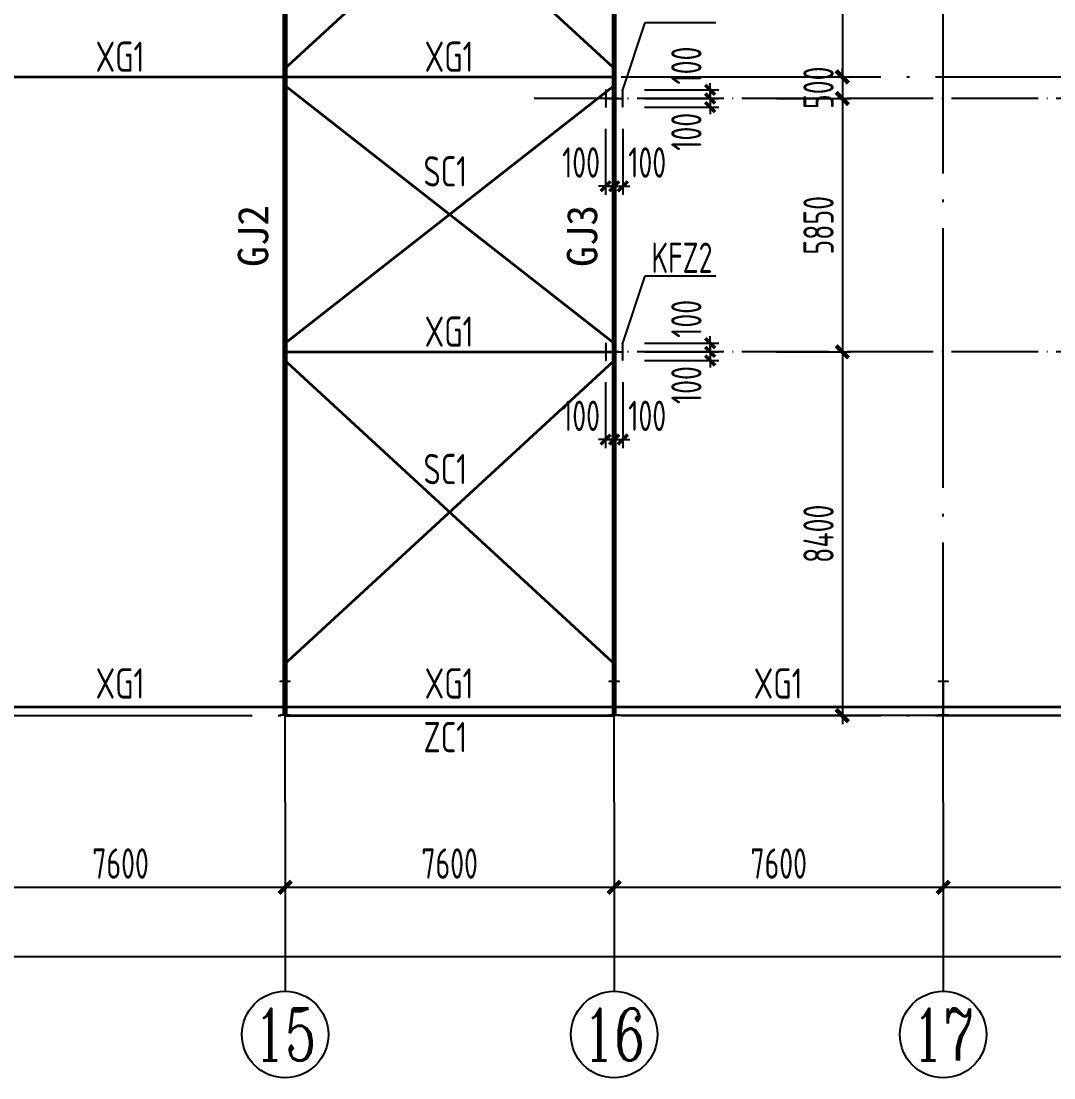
# Model space of a CAD drawing. Extents: x -3102990 to -851544, y -5293060 to -2540151.
# Drawn here: x -1956785 to -1944859, y -2656744 to -2644542 of the extents above; entities that cross this region are included whole.
import ezdxf
from ezdxf.enums import TextEntityAlignment as Align

# ---------------------------------------------------------------- set-up
doc = ezdxf.new("R2010")
doc.units = 0
doc.header["$LTSCALE"] = 1000
doc.header["$PDMODE"] = 1
for name, pattern in [('2', [16, 12.5, -1.5, 0.5, -1.5]), ('DASH', [0.35, 0.25, -0.1]), ('DOTE', [2.42, 2, -0.2, 0.02, -0.2])]:
    doc.linetypes.add(name, pattern=pattern)
doc.layers.get('0').update_dxf_attribs({"linetype": 'CONTINUOUS'})
doc.layers.get('Defpoints').update_dxf_attribs({"linetype": 'CONTINUOUS'})
for name, color, linetype in [('AXIS', 253, 'DOTE'), ('COLU', 7, 'CONTINUOUS'), ('DIM', 3, 'CONTINUOUS'), ('NUM', 7, 'CONTINUOUS'), ('REIN', 1, 'CONTINUOUS'), ('TEXT', 7, 'CONTINUOUS')]:
    doc.layers.add(name, color=color, linetype=linetype)
doc.styles.add('-黑体', font='simhei.ttf')
doc.styles.add('TSSD_Axis', font='Complex.shx', dxfattribs={"width": 0.7, "bigfont": 'hztxt.shx'})
doc.styles.add('TSSD_Dimension', font='tssdeng.shx', dxfattribs={"width": 0.7, "bigfont": 'Hztxt.shx'})
doc.styles.add('TSSD_Rein', font='Tssdeng.shx', dxfattribs={"width": 0.75, "bigfont": 'hztxt.shx'})
doc.dimstyles.new('TSSD_100_100$0', dxfattribs={"dimtxt": 350, "dimasz": 80, "dimexe": 100, "dimexo": 250, "dimgap": 100, "dimtad": 1, "dimdec": 0, "dimzin": 0, "dimdsep": 46, "dimtxsty": 'TSSD_Dimension', "dimblk": 'ARCHTICK', "dimcen": 0, "dimdle": 100, "dimclrd": 3, "dimclre": 3, "dimclrt": 7, "dimadec": 0, "dimazin": 0, "dimtfac": 1, "dimtdec": 0, "dimtix": 1, "dimtmove": 2, "dimatfit": 3, "dimldrblk": 'ARCHTICK', "dimfxl": 100, "dimtolj": 1, "dimtzin": 0, "dimarcsym": 0})
doc.dimstyles.new('TSSD_200_100', dxfattribs={"dimtxt": 350, "dimasz": 100, "dimexe": 100, "dimexo": 250, "dimgap": 100, "dimtad": 1, "dimdec": 0, "dimlfac": 2, "dimzin": 0, "dimdsep": 46, "dimtxsty": 'TSSD_Dimension', "dimblk": 'ARCHTICK', "dimcen": 0, "dimdle": 100, "dimclrt": 7, "dimadec": 0, "dimazin": 0, "dimtfac": 1, "dimtdec": 0, "dimtix": 1, "dimtmove": 2, "dimatfit": 3, "dimfxl": 1, "dimtolj": 1, "dimtzin": 0, "dimarcsym": 0})

# ---------------------------------------------------------------- blocks, each defined once
blk = doc.blocks.new('ts_axno')
at = {"color": 0, "linetype": 'ByBlock', "lineweight": -2}
blk.add_circle((0, 0), 0.5, dxfattribs=at)
at = {"color": 0, "linetype": 'ByBlock', "lineweight": -2, "style": 'TSSD_Axis', "width": 0.7}
blk.add_attdef('A', text='', height=0.6, dxfattribs=at).set_placement((0, 0), align=Align.MIDDLE_CENTER)
blk = doc.blocks.new('_ArchTick')
at = {"color": 0, "const_width": 0.5}
blk.add_lwpolyline([(-0.71, -0.71), (0.71, 0.71)], dxfattribs=at)
blk = doc.blocks.new('*D1424')
at = {"layer": 'Defpoints', "color": 0, "ltscale": 1.5}
for p in [(-1946137, -2653561), (-1942337, -2653561), (-1946137, -2654544)]:
    blk.add_point(p, dxfattribs=at)
at = {"layer": 'DIM', "color": 0, "lineweight": -2, "ltscale": 1.5}
for p, q in [((-1946137, -2653811), (-1946137, -2654644)), ((-1942337, -2653811), (-1942337, -2654644)), ((-1942237, -2654544), (-1946237, -2654544))]:
    blk.add_line(p, q, dxfattribs=at)
at = {"layer": 'DIM', "color": 0, "lineweight": -2, "ltscale": 1.5, "xscale": 100, "yscale": 100, "zscale": 100, "rotation": 180}
blk.add_blockref('_ArchTick', (-1946137, -2654544), dxfattribs=at)
at = {"layer": 'DIM', "color": 0, "lineweight": -2, "ltscale": 1.5, "xscale": 100, "yscale": 100, "zscale": 100}
blk.add_blockref('_ArchTick', (-1942337, -2654544), dxfattribs=at)
at = {"layer": 'DIM', "color": 7, "ltscale": 1.5, "insert": (-1944237, -2654269), "char_height": 350, "attachment_point": 5, "style": 'TSSD_Dimension'}
blk.add_mtext('\\A1;7600', dxfattribs=at)
blk = doc.blocks.new('*D1425')
at = {"layer": 'Defpoints', "color": 0, "ltscale": 1.5}
for p in [(-1949937, -2653561), (-1946137, -2653561), (-1949937, -2654544)]:
    blk.add_point(p, dxfattribs=at)
at = {"layer": 'DIM', "color": 0, "lineweight": -2, "ltscale": 1.5}
for p, q in [((-1949937, -2653811), (-1949937, -2654644)), ((-1946137, -2653811), (-1946137, -2654644)), ((-1946037, -2654544), (-1950037, -2654544))]:
    blk.add_line(p, q, dxfattribs=at)
at = {"layer": 'DIM', "color": 0, "lineweight": -2, "ltscale": 1.5, "xscale": 100, "yscale": 100, "zscale": 100, "rotation": 180}
blk.add_blockref('_ArchTick', (-1949937, -2654544), dxfattribs=at)
at = {"layer": 'DIM', "color": 0, "lineweight": -2, "ltscale": 1.5, "xscale": 100, "yscale": 100, "zscale": 100}
blk.add_blockref('_ArchTick', (-1946137, -2654544), dxfattribs=at)
at = {"layer": 'DIM', "color": 7, "ltscale": 1.5, "insert": (-1948037, -2654269), "char_height": 350, "attachment_point": 5, "style": 'TSSD_Dimension'}
blk.add_mtext('\\A1;7600', dxfattribs=at)
blk = doc.blocks.new('*D1426')
at = {"layer": 'Defpoints', "color": 0, "ltscale": 1.5}
for p in [(-1953737, -2653561), (-1949937, -2653561), (-1953737, -2654544)]:
    blk.add_point(p, dxfattribs=at)
at = {"layer": 'DIM', "color": 0, "lineweight": -2, "ltscale": 1.5}
for p, q in [((-1953737, -2653811), (-1953737, -2654644)), ((-1949937, -2653811), (-1949937, -2654644)), ((-1949837, -2654544), (-1953837, -2654544))]:
    blk.add_line(p, q, dxfattribs=at)
at = {"layer": 'DIM', "color": 0, "lineweight": -2, "ltscale": 1.5, "xscale": 100, "yscale": 100, "zscale": 100, "rotation": 180}
blk.add_blockref('_ArchTick', (-1953737, -2654544), dxfattribs=at)
at = {"layer": 'DIM', "color": 0, "lineweight": -2, "ltscale": 1.5, "xscale": 100, "yscale": 100, "zscale": 100}
blk.add_blockref('_ArchTick', (-1949937, -2654544), dxfattribs=at)
at = {"layer": 'DIM', "color": 7, "ltscale": 1.5, "insert": (-1951837, -2654269), "char_height": 350, "attachment_point": 5, "style": 'TSSD_Dimension'}
blk.add_mtext('\\A1;7600', dxfattribs=at)
blk = doc.blocks.new('*D1427')
at = {"layer": 'Defpoints', "color": 0, "ltscale": 1.5}
for p in [(-1957537, -2653561), (-1953737, -2653561), (-1957537, -2654544)]:
    blk.add_point(p, dxfattribs=at)
at = {"layer": 'DIM', "color": 0, "lineweight": -2, "ltscale": 1.5}
for p, q in [((-1957537, -2653811), (-1957537, -2654644)), ((-1953737, -2653811), (-1953737, -2654644)), ((-1953637, -2654544), (-1957637, -2654544))]:
    blk.add_line(p, q, dxfattribs=at)
at = {"layer": 'DIM', "color": 0, "lineweight": -2, "ltscale": 1.5, "xscale": 100, "yscale": 100, "zscale": 100, "rotation": 180}
blk.add_blockref('_ArchTick', (-1957537, -2654544), dxfattribs=at)
at = {"layer": 'DIM', "color": 0, "lineweight": -2, "ltscale": 1.5, "xscale": 100, "yscale": 100, "zscale": 100}
blk.add_blockref('_ArchTick', (-1953737, -2654544), dxfattribs=at)
at = {"layer": 'DIM', "color": 7, "ltscale": 1.5, "insert": (-1955637, -2654269), "char_height": 350, "attachment_point": 5, "style": 'TSSD_Dimension'}
blk.add_mtext('\\A1;7600', dxfattribs=at)
blk = doc.blocks.new('*D1441')
at = {"layer": 'Defpoints', "color": 0, "ltscale": 1.5}
for p in [(-2006937, -2653561), (-1930937, -2653561), (-1930937, -2655344)]:
    blk.add_point(p, dxfattribs=at)
at = {"layer": 'DIM', "color": 0, "lineweight": -2, "ltscale": 1.5}
for p, q in [((-2006937, -2653811), (-2006937, -2655444)), ((-1930937, -2653811), (-1930937, -2655444)), ((-2007037, -2655344), (-1930837, -2655344))]:
    blk.add_line(p, q, dxfattribs=at)
at = {"layer": 'DIM', "color": 0, "lineweight": -2, "ltscale": 1.5, "xscale": 100, "yscale": 100, "zscale": 100, "rotation": 180}
blk.add_blockref('_ArchTick', (-2006937, -2655344), dxfattribs=at)
at = {"layer": 'DIM', "color": 0, "lineweight": -2, "ltscale": 1.5, "xscale": 100, "yscale": 100, "zscale": 100}
blk.add_blockref('_ArchTick', (-1930937, -2655344), dxfattribs=at)
at = {"layer": 'DIM', "color": 7, "ltscale": 1.5, "insert": (-1968937, -2655069), "char_height": 350, "attachment_point": 5, "style": 'TSSD_Dimension'}
blk.add_mtext('\\A1;152000', dxfattribs=at)
blk = doc.blocks.new('*D1551')
at = {"layer": 'Defpoints', "color": 0, "ltscale": 1.5}
for p in [(-1950037, -2645536), (-1949937, -2645536), (-1949937, -2646449)]:
    blk.add_point(p, dxfattribs=at)
at = {"layer": 'DIM', "color": 3, "lineweight": -2, "ltscale": 1.5}
for p, q in [((-1950037, -2645786), (-1950037, -2646549)), ((-1949937, -2645786), (-1949937, -2646549)), ((-1950037, -2646449), (-1950117, -2646449)), ((-1950037, -2646449), (-1949937, -2646449)), ((-1949937, -2646449), (-1949857, -2646449))]:
    blk.add_line(p, q, dxfattribs=at)
at = {"layer": 'DIM', "color": 3, "lineweight": -2, "ltscale": 1.5, "xscale": 80, "yscale": 80, "zscale": 80}
blk.add_blockref('_ArchTick', (-1950037, -2646449), dxfattribs=at)
at = {"layer": 'DIM', "color": 3, "lineweight": -2, "ltscale": 1.5, "xscale": 80, "yscale": 80, "zscale": 80, "rotation": 180}
blk.add_blockref('_ArchTick', (-1949937, -2646449), dxfattribs=at)
at = {"layer": 'DIM', "color": 7, "ltscale": 1.5, "insert": (-1950319, -2646174), "char_height": 350, "attachment_point": 5, "style": 'TSSD_Dimension'}
blk.add_mtext('\\A1;100', dxfattribs=at)
blk = doc.blocks.new('*D1552')
at = {"layer": 'Defpoints', "color": 0, "ltscale": 1.5}
for p in [(-1949937, -2645536), (-1949837, -2645536), (-1949837, -2646449)]:
    blk.add_point(p, dxfattribs=at)
at = {"layer": 'DIM', "color": 3, "lineweight": -2, "ltscale": 1.5}
for p, q in [((-1949937, -2645786), (-1949937, -2646549)), ((-1949837, -2645786), (-1949837, -2646549)), ((-1949937, -2646449), (-1950017, -2646449)), ((-1949937, -2646449), (-1949837, -2646449)), ((-1949837, -2646449), (-1949757, -2646449))]:
    blk.add_line(p, q, dxfattribs=at)
at = {"layer": 'DIM', "color": 3, "lineweight": -2, "ltscale": 1.5, "xscale": 80, "yscale": 80, "zscale": 80}
blk.add_blockref('_ArchTick', (-1949937, -2646449), dxfattribs=at)
at = {"layer": 'DIM', "color": 3, "lineweight": -2, "ltscale": 1.5, "xscale": 80, "yscale": 80, "zscale": 80, "rotation": 180}
blk.add_blockref('_ArchTick', (-1949837, -2646449), dxfattribs=at)
at = {"layer": 'DIM', "color": 7, "ltscale": 1.5, "insert": (-1949555, -2646174), "char_height": 350, "attachment_point": 5, "style": 'TSSD_Dimension'}
blk.add_mtext('\\A1;100', dxfattribs=at)
blk = doc.blocks.new('*D1553')
at = {"layer": 'Defpoints', "color": 0, "ltscale": 1.5}
for p in [(-1949837, -2645336), (-1949837, -2645436), (-1948828, -2645436)]:
    blk.add_point(p, dxfattribs=at)
at = {"layer": 'DIM', "color": 3, "lineweight": -2, "ltscale": 1.5}
for p, q in [((-1948828, -2645336), (-1948828, -2645256)), ((-1949587, -2645336), (-1948728, -2645336)), ((-1948828, -2645336), (-1948828, -2645436)), ((-1949587, -2645436), (-1948728, -2645436)), ((-1948828, -2645436), (-1948828, -2645516))]:
    blk.add_line(p, q, dxfattribs=at)
at = {"layer": 'DIM', "color": 3, "lineweight": -2, "ltscale": 1.5, "xscale": 80, "yscale": 80, "zscale": 80}
for p, rotation in [((-1948828, -2645336), 270), ((-1948828, -2645436), 90)]:
    blk.add_blockref('_ArchTick', p, dxfattribs=dict(at, rotation=rotation))
at = {"layer": 'DIM', "color": 7, "ltscale": 1.5, "insert": (-1949103, -2645054), "char_height": 350, "attachment_point": 5, "rotation": 90, "style": 'TSSD_Dimension'}
blk.add_mtext('\\A1;100', dxfattribs=at)
blk = doc.blocks.new('*D1554')
at = {"layer": 'Defpoints', "color": 0, "ltscale": 1.5}
for p in [(-1949837, -2645436), (-1949837, -2645536), (-1948828, -2645536)]:
    blk.add_point(p, dxfattribs=at)
at = {"layer": 'DIM', "color": 3, "lineweight": -2, "ltscale": 1.5}
for p, q in [((-1948828, -2645436), (-1948828, -2645356)), ((-1949587, -2645436), (-1948728, -2645436)), ((-1948828, -2645436), (-1948828, -2645536)), ((-1949587, -2645536), (-1948728, -2645536)), ((-1948828, -2645536), (-1948828, -2645616))]:
    blk.add_line(p, q, dxfattribs=at)
at = {"layer": 'DIM', "color": 3, "lineweight": -2, "ltscale": 1.5, "xscale": 80, "yscale": 80, "zscale": 80}
for p, rotation in [((-1948828, -2645436), 270), ((-1948828, -2645536), 90)]:
    blk.add_blockref('_ArchTick', p, dxfattribs=dict(at, rotation=rotation))
at = {"layer": 'DIM', "color": 7, "ltscale": 1.5, "insert": (-1949103, -2645819), "char_height": 350, "attachment_point": 5, "rotation": 90, "style": 'TSSD_Dimension'}
blk.add_mtext('\\A1;100', dxfattribs=at)
blk = doc.blocks.new('*D1555')
at = {"layer": 'Defpoints', "color": 0, "ltscale": 1.5}
for p in [(-1950037, -2648461), (-1949937, -2648461), (-1949937, -2649374)]:
    blk.add_point(p, dxfattribs=at)
at = {"layer": 'DIM', "color": 3, "lineweight": -2, "ltscale": 1.5}
for p, q in [((-1950037, -2648711), (-1950037, -2649474)), ((-1949937, -2648711), (-1949937, -2649474)), ((-1950037, -2649374), (-1950117, -2649374)), ((-1950037, -2649374), (-1949937, -2649374)), ((-1949937, -2649374), (-1949857, -2649374))]:
    blk.add_line(p, q, dxfattribs=at)
at = {"layer": 'DIM', "color": 3, "lineweight": -2, "ltscale": 1.5, "xscale": 80, "yscale": 80, "zscale": 80}
blk.add_blockref('_ArchTick', (-1950037, -2649374), dxfattribs=at)
at = {"layer": 'DIM', "color": 3, "lineweight": -2, "ltscale": 1.5, "xscale": 80, "yscale": 80, "zscale": 80, "rotation": 180}
blk.add_blockref('_ArchTick', (-1949937, -2649374), dxfattribs=at)
at = {"layer": 'DIM', "color": 7, "ltscale": 1.5, "insert": (-1950319, -2649099), "char_height": 350, "attachment_point": 5, "style": 'TSSD_Dimension'}
blk.add_mtext('\\A1;100', dxfattribs=at)
blk = doc.blocks.new('*D1556')
at = {"layer": 'Defpoints', "color": 0, "ltscale": 1.5}
for p in [(-1949937, -2648461), (-1949837, -2648461), (-1949837, -2649374)]:
    blk.add_point(p, dxfattribs=at)
at = {"layer": 'DIM', "color": 3, "lineweight": -2, "ltscale": 1.5}
for p, q in [((-1949937, -2648711), (-1949937, -2649474)), ((-1949837, -2648711), (-1949837, -2649474)), ((-1949937, -2649374), (-1950017, -2649374)), ((-1949937, -2649374), (-1949837, -2649374)), ((-1949837, -2649374), (-1949757, -2649374))]:
    blk.add_line(p, q, dxfattribs=at)
at = {"layer": 'DIM', "color": 3, "lineweight": -2, "ltscale": 1.5, "xscale": 80, "yscale": 80, "zscale": 80}
blk.add_blockref('_ArchTick', (-1949937, -2649374), dxfattribs=at)
at = {"layer": 'DIM', "color": 3, "lineweight": -2, "ltscale": 1.5, "xscale": 80, "yscale": 80, "zscale": 80, "rotation": 180}
blk.add_blockref('_ArchTick', (-1949837, -2649374), dxfattribs=at)
at = {"layer": 'DIM', "color": 7, "ltscale": 1.5, "insert": (-1949555, -2649099), "char_height": 350, "attachment_point": 5, "style": 'TSSD_Dimension'}
blk.add_mtext('\\A1;100', dxfattribs=at)
blk = doc.blocks.new('*D1557')
at = {"layer": 'Defpoints', "color": 0, "ltscale": 1.5}
for p in [(-1949837, -2648261), (-1949837, -2648361), (-1948828, -2648361)]:
    blk.add_point(p, dxfattribs=at)
at = {"layer": 'DIM', "color": 3, "lineweight": -2, "ltscale": 1.5}
for p, q in [((-1948828, -2648261), (-1948828, -2648181)), ((-1949587, -2648261), (-1948728, -2648261)), ((-1948828, -2648261), (-1948828, -2648361)), ((-1949587, -2648361), (-1948728, -2648361)), ((-1948828, -2648361), (-1948828, -2648441))]:
    blk.add_line(p, q, dxfattribs=at)
at = {"layer": 'DIM', "color": 3, "lineweight": -2, "ltscale": 1.5, "xscale": 80, "yscale": 80, "zscale": 80}
for p, rotation in [((-1948828, -2648261), 270), ((-1948828, -2648361), 90)]:
    blk.add_blockref('_ArchTick', p, dxfattribs=dict(at, rotation=rotation))
at = {"layer": 'DIM', "color": 7, "ltscale": 1.5, "insert": (-1949103, -2647979), "char_height": 350, "attachment_point": 5, "rotation": 90, "style": 'TSSD_Dimension'}
blk.add_mtext('\\A1;100', dxfattribs=at)
blk = doc.blocks.new('*D1558')
at = {"layer": 'Defpoints', "color": 0, "ltscale": 1.5}
for p in [(-1949837, -2648361), (-1949837, -2648461), (-1948828, -2648461)]:
    blk.add_point(p, dxfattribs=at)
at = {"layer": 'DIM', "color": 3, "lineweight": -2, "ltscale": 1.5}
for p, q in [((-1948828, -2648361), (-1948828, -2648281)), ((-1949587, -2648361), (-1948728, -2648361)), ((-1948828, -2648361), (-1948828, -2648461)), ((-1949587, -2648461), (-1948728, -2648461)), ((-1948828, -2648461), (-1948828, -2648541))]:
    blk.add_line(p, q, dxfattribs=at)
at = {"layer": 'DIM', "color": 3, "lineweight": -2, "ltscale": 1.5, "xscale": 80, "yscale": 80, "zscale": 80}
for p, rotation in [((-1948828, -2648361), 270), ((-1948828, -2648461), 90)]:
    blk.add_blockref('_ArchTick', p, dxfattribs=dict(at, rotation=rotation))
at = {"layer": 'DIM', "color": 7, "ltscale": 1.5, "insert": (-1949103, -2648744), "char_height": 350, "attachment_point": 5, "rotation": 90, "style": 'TSSD_Dimension'}
blk.add_mtext('\\A1;100', dxfattribs=at)
blk = doc.blocks.new('*D1572')
at = {"layer": 'Defpoints', "color": 0, "ltscale": 1.5}
for p in [(-1948312, -2641499), (-1948312, -2645186), (-1947302, -2645186)]:
    blk.add_point(p, dxfattribs=at)
at = {"layer": 'DIM', "color": 0, "lineweight": -2, "ltscale": 1.5}
for p, q in [((-1948062, -2641499), (-1947202, -2641499)), ((-1947302, -2641399), (-1947302, -2645286)), ((-1948062, -2645186), (-1947202, -2645186))]:
    blk.add_line(p, q, dxfattribs=at)
at = {"layer": 'DIM', "color": 0, "lineweight": -2, "ltscale": 1.5, "xscale": 100, "yscale": 100, "zscale": 100}
for p, rotation in [((-1947302, -2641499), 90), ((-1947302, -2645186), 270)]:
    blk.add_blockref('_ArchTick', p, dxfattribs=dict(at, rotation=rotation))
at = {"layer": 'DIM', "color": 7, "ltscale": 1.5, "insert": (-1947577, -2643343), "char_height": 350, "attachment_point": 5, "rotation": 90, "style": 'TSSD_Dimension'}
blk.add_mtext('\\A1;7375', dxfattribs=at)
blk = doc.blocks.new('*D1573')
at = {"layer": 'Defpoints', "color": 0, "ltscale": 1.5}
for p in [(-1948312, -2645186), (-1948312, -2645436), (-1947302, -2645436)]:
    blk.add_point(p, dxfattribs=at)
at = {"layer": 'DIM', "color": 0, "lineweight": -2, "ltscale": 1.5}
for p, q in [((-1947302, -2645186), (-1947302, -2645086)), ((-1948062, -2645186), (-1947202, -2645186)), ((-1947302, -2645186), (-1947302, -2645436)), ((-1948062, -2645436), (-1947202, -2645436)), ((-1947302, -2645436), (-1947302, -2645536))]:
    blk.add_line(p, q, dxfattribs=at)
at = {"layer": 'DIM', "color": 0, "lineweight": -2, "ltscale": 1.5, "xscale": 100, "yscale": 100, "zscale": 100}
for p, rotation in [((-1947302, -2645186), 270), ((-1947302, -2645436), 90)]:
    blk.add_blockref('_ArchTick', p, dxfattribs=dict(at, rotation=rotation))
at = {"layer": 'DIM', "color": 7, "ltscale": 1.5, "insert": (-1947577, -2645311), "char_height": 350, "attachment_point": 5, "rotation": 90, "style": 'TSSD_Dimension'}
blk.add_mtext('\\A1;500', dxfattribs=at)
blk = doc.blocks.new('*D1574')
at = {"layer": 'Defpoints', "color": 0, "ltscale": 1.5}
for p in [(-1948312, -2645436), (-1948312, -2648361), (-1947302, -2648361)]:
    blk.add_point(p, dxfattribs=at)
at = {"layer": 'DIM', "color": 0, "lineweight": -2, "ltscale": 1.5}
for p, q in [((-1947302, -2645336), (-1947302, -2648461)), ((-1948062, -2645436), (-1947202, -2645436)), ((-1948062, -2648361), (-1947202, -2648361))]:
    blk.add_line(p, q, dxfattribs=at)
at = {"layer": 'DIM', "color": 0, "lineweight": -2, "ltscale": 1.5, "xscale": 100, "yscale": 100, "zscale": 100}
for p, rotation in [((-1947302, -2645436), 90), ((-1947302, -2648361), 270)]:
    blk.add_blockref('_ArchTick', p, dxfattribs=dict(at, rotation=rotation))
at = {"layer": 'DIM', "color": 7, "ltscale": 1.5, "insert": (-1947577, -2646899), "char_height": 350, "attachment_point": 5, "rotation": 90, "style": 'TSSD_Dimension'}
blk.add_mtext('\\A1;5850', dxfattribs=at)
blk = doc.blocks.new('*D1575')
at = {"layer": 'Defpoints', "color": 0, "ltscale": 1.5}
for p in [(-1948312, -2648361), (-1948312, -2652561), (-1947302, -2652561)]:
    blk.add_point(p, dxfattribs=at)
at = {"layer": 'DIM', "color": 0, "lineweight": -2, "ltscale": 1.5}
for p, q in [((-1947302, -2648261), (-1947302, -2652661)), ((-1948062, -2648361), (-1947202, -2648361)), ((-1948062, -2652561), (-1947202, -2652561))]:
    blk.add_line(p, q, dxfattribs=at)
at = {"layer": 'DIM', "color": 0, "lineweight": -2, "ltscale": 1.5, "xscale": 100, "yscale": 100, "zscale": 100}
for p, rotation in [((-1947302, -2648361), 90), ((-1947302, -2652561), 270)]:
    blk.add_blockref('_ArchTick', p, dxfattribs=dict(at, rotation=rotation))
at = {"layer": 'DIM', "color": 7, "ltscale": 1.5, "insert": (-1947577, -2650461), "char_height": 350, "attachment_point": 5, "rotation": 90, "style": 'TSSD_Dimension'}
blk.add_mtext('\\A1;8400', dxfattribs=at)

msp = doc.modelspace()

# ---------------------------------------------------------------- hatches: boundary and pattern name
at = {"layer": 'COLU', "lineweight": 5}
h = msp.add_hatch(dxfattribs=at)
h.set_pattern_fill('ANSI31', color=256, style=0)
h.set_pattern_definition([(45, (-18088.7138, -220.9676), (-2.2450640303, 2.2450640303), [])])
h.paths.add_polyline_path([(-1950037.16, -2645536.47), (-1950028.16, -2645536.47), (-1950028.16, -2645336.47), (-1950037.16, -2645336.47)])
h.paths.add_polyline_path([(-1949837.16, -2645336.47), (-1949846.16, -2645336.47), (-1949846.16, -2645536.47), (-1949837.16, -2645536.47)])
edge = h.paths.add_edge_path()
edge.add_line((-1950028.16, -2645440.47), (-1949846.16, -2645440.47))
edge.add_line((-1950028.16, -2645432.47), (-1949846.16, -2645432.47))
h = msp.add_hatch(dxfattribs=at)
h.set_pattern_fill('ANSI31', color=256, style=0)
h.set_pattern_definition([(45, (-18088.7138, -3145.9674), (-2.2450640303, 2.2450640303), [])])
h.paths.add_polyline_path([(-1950037.16, -2648461.47), (-1950028.16, -2648461.47), (-1950028.16, -2648261.47), (-1950037.16, -2648261.47)])
h.paths.add_polyline_path([(-1949837.16, -2648261.47), (-1949846.16, -2648261.47), (-1949846.16, -2648461.47), (-1949837.16, -2648461.47)])
edge = h.paths.add_edge_path()
edge.add_line((-1950028.16, -2648365.47), (-1949846.16, -2648365.47))
edge.add_line((-1950028.16, -2648357.47), (-1949846.16, -2648357.47))

# ---------------------------------------------------------------- linework, layer by layer
at = {"layer": 'AXIS', "ltscale": 1.5}
for p, q in [((-1953737.16, -2653561.47), (-1953737.16, -2636811.47)), ((-1949937.16, -2653561.47), (-1949937.16, -2636811.47)), ((-1946137.16, -2653561.47), (-1946137.16, -2636811.47)), ((-2007937.16, -2645186.47), (-1929937.16, -2645186.47)), ((-2007937.16, -2652561.47), (-1929937.16, -2652561.47))]:
    msp.add_line(p, q, dxfattribs=at)
at = {"layer": 'AXIS', "ltscale": 0.5}
for p, q in [((-1941411.98, -2645436.47), (-1950862.33, -2645436.47)), ((-1941411.98, -2648361.47), (-1950862.33, -2648361.47))]:
    msp.add_line(p, q, dxfattribs=at)
at = {"layer": 'COLU', "lineweight": 5}
for p, q in [((-1950037.16, -2645336.47), (-1950037.16, -2645536.47)), ((-1950028.16, -2645336.47), (-1950037.16, -2645336.47)), ((-1950028.16, -2645336.47), (-1950028.16, -2645536.47)), ((-1949846.16, -2645336.47), (-1949846.16, -2645536.47)), ((-1949837.16, -2645336.47), (-1949846.16, -2645336.47)), ((-1949837.16, -2645336.47), (-1949837.16, -2645536.47)), ((-1950028.16, -2645432.47), (-1949846.16, -2645432.47)), ((-1950028.16, -2645440.47), (-1949846.16, -2645440.47)), ((-1950037.16, -2645536.47), (-1950028.16, -2645536.47)), ((-1949837.16, -2645536.47), (-1949846.16, -2645536.47)), ((-1950037.16, -2648261.47), (-1950037.16, -2648461.47)), ((-1950028.16, -2648261.47), (-1950037.16, -2648261.47)), ((-1950028.16, -2648261.47), (-1950028.16, -2648461.47)), ((-1949846.16, -2648261.47), (-1949846.16, -2648461.47)), ((-1949837.16, -2648261.47), (-1949846.16, -2648261.47)), ((-1949837.16, -2648261.47), (-1949837.16, -2648461.47)), ((-1950028.16, -2648357.47), (-1949846.16, -2648357.47)), ((-1950028.16, -2648365.47), (-1949846.16, -2648365.47)), ((-1950037.16, -2648461.47), (-1950028.16, -2648461.47)), ((-1949837.16, -2648461.47), (-1949846.16, -2648461.47)), ((-1953677.16, -2652161.47), (-1953797.16, -2652161.47)), ((-1953797.16, -2652161.47), (-1953797.16, -2652170.47)), ((-1953677.16, -2652170.47), (-1953797.16, -2652170.47)), ((-1953741.16, -2652170.47), (-1953741.16, -2652552.47)), ((-1953733.16, -2652170.47), (-1953733.16, -2652552.47)), ((-1953677.16, -2652170.47), (-1953677.16, -2652161.47)), ((-1949877.16, -2652161.47), (-1949997.16, -2652161.47)), ((-1949997.16, -2652161.47), (-1949997.16, -2652170.47)), ((-1949877.16, -2652170.47), (-1949997.16, -2652170.47)), ((-1949941.16, -2652170.47), (-1949941.16, -2652552.47)), ((-1949933.16, -2652170.47), (-1949933.16, -2652552.47)), ((-1949877.16, -2652170.47), (-1949877.16, -2652161.47)), ((-1946077.16, -2652161.47), (-1946197.16, -2652161.47)), ((-1946197.16, -2652161.47), (-1946197.16, -2652170.47)), ((-1946077.16, -2652170.47), (-1946197.16, -2652170.47)), ((-1946141.16, -2652170.47), (-1946141.16, -2652552.47)), ((-1946133.16, -2652170.47), (-1946133.16, -2652552.47)), ((-1946077.16, -2652170.47), (-1946077.16, -2652161.47)), ((-1953677.16, -2652552.47), (-1953797.16, -2652552.47)), ((-1953797.16, -2652561.47), (-1953797.16, -2652552.47)), ((-1953677.16, -2652561.47), (-1953797.16, -2652561.47)), ((-1953677.16, -2652561.47), (-1953677.16, -2652552.47)), ((-1949877.16, -2652552.47), (-1949997.16, -2652552.47)), ((-1949997.16, -2652561.47), (-1949997.16, -2652552.47)), ((-1949877.16, -2652561.47), (-1949997.16, -2652561.47)), ((-1949877.16, -2652561.47), (-1949877.16, -2652552.47)), ((-1946077.16, -2652552.47), (-1946197.16, -2652552.47)), ((-1946197.16, -2652561.47), (-1946197.16, -2652552.47)), ((-1946077.16, -2652561.47), (-1946197.16, -2652561.47)), ((-1946077.16, -2652561.47), (-1946077.16, -2652552.47))]:
    msp.add_line(p, q, dxfattribs=at)
at = {"layer": 'COLU', "color": 4, "ltscale": 1.5}
msp.add_lwpolyline([(-1949937.16, -2637811.47), (-1942337.16, -2637811.47), (-1942337.16, -2652561.47), (-1949937.16, -2652561.47)], close=True, dxfattribs=at)
at = {"layer": 'NUM'}
for p, q in [((-1949837.16, -2645336.47), (-1949580.84, -2644559.02)), ((-1949580.84, -2644559.02), (-1948762.77, -2644559.02)), ((-1949837.16, -2648261.47), (-1949580.84, -2647484.02)), ((-1949580.84, -2647484.02), (-1948762.77, -2647484.02))]:
    msp.add_line(p, q, dxfattribs=at)
at = {"layer": 'NUM', "ltscale": 1.5}
for p, q in [((-1953737.16, -2653561.47), (-1953737.16, -2655744.14)), ((-1949937.16, -2653561.47), (-1949937.16, -2655744.14)), ((-1946137.16, -2653561.47), (-1946137.16, -2655744.14))]:
    msp.add_line(p, q, dxfattribs=at)
at = {"layer": 'REIN', "color": 4, "linetype": '2', "ltscale": 0.1, "const_width": 60}
for points in [[(-1953737.16, -2637811.47), (-1953737.16, -2652561.47)], [(-1949937.16, -2637811.47), (-1949937.16, -2652561.47)]]:
    msp.add_lwpolyline(points, dxfattribs=at)
at = {"layer": 'REIN', "color": 6, "const_width": 30}
for points in [[(-1953737.16, -2641598.97), (-1949937.16, -2645086.47)], [(-1949937.16, -2641598.97), (-1953737.16, -2645086.47)], [(-1953737.16, -2645286.47), (-1949937.16, -2648261.47)], [(-1949937.16, -2645286.47), (-1953737.16, -2648261.47)], [(-1953737.16, -2648461.47), (-1949937.16, -2651961.47)], [(-1949937.16, -2648461.47), (-1953737.16, -2651961.47)]]:
    msp.add_lwpolyline(points, dxfattribs=at)
at = {"layer": 'REIN', "color": 4, "const_width": 30}
for points in [[(-2006877.16, -2645186.47), (-1949937.16, -2645186.47)], [(-1953737.16, -2648361.47), (-1949937.16, -2648361.47)], [(-2006877.16, -2652461.47), (-1931001.16, -2652461.47)]]:
    msp.add_lwpolyline(points, dxfattribs=at)
at = {"layer": 'REIN', "color": 2, "linetype": 'DASH', "ltscale": 2, "const_width": 30}
msp.add_lwpolyline([(-1953737.16, -2652561.47), (-1949937.16, -2652561.47)], dxfattribs=at)

# ---------------------------------------------------------------- block references
at = {"layer": 'NUM'}
ref = msp.add_blockref('ts_axno', (-1953737.16, -2656244.14), dxfattribs=dict(at, xscale=1000, yscale=1000, zscale=1000))
ref.add_attrib('15', '15', dxfattribs={"height": 600, "style": 'TSSD_Axis', "width": 0.7}).set_placement((-1953737.16, -2656244.14), align=Align.MIDDLE_CENTER)
ref = msp.add_blockref('ts_axno', (-1949937.16, -2656244.14), dxfattribs=dict(at, xscale=1000, yscale=1000, zscale=1000))
ref.add_attrib('16', '16', dxfattribs={"height": 600, "style": 'TSSD_Axis', "width": 0.7}).set_placement((-1949937.16, -2656244.14), align=Align.MIDDLE_CENTER)
ref = msp.add_blockref('ts_axno', (-1946137.16, -2656244.14), dxfattribs=dict(at, xscale=1000, yscale=1000, zscale=1000))
ref.add_attrib('17', '17', dxfattribs={"height": 600, "style": 'TSSD_Axis', "width": 0.7}).set_placement((-1946137.16, -2656244.14), align=Align.MIDDLE_CENTER)

# ---------------------------------------------------------------- texts
at = {"layer": 'TEXT', "ltscale": 1.5, "style": 'TSSD_Rein', "width": 0.75}
for s, p in [('XG1', (-1955925.55, -2645127.2)), ('XG1', (-1952125.55, -2645127.2)), ('SC1', (-1952138.4, -2646451.56)), ('XG1', (-1952125.55, -2648302.2)), ('SC1', (-1952138.4, -2649889.06)), ('XG1', (-1955925.55, -2652364.65)), ('XG1', (-1952125.55, -2652364.65)), ('XG1', (-1948325.55, -2652364.65)), ('ZC1', (-1952138.4, -2652984.13))]:
    msp.add_text(s, height=350, dxfattribs=at).set_placement(p)
at = {"layer": 'TEXT', "ltscale": 1.5, "style": '-黑体'}
msp.add_text('GJ2', height=350, rotation=90, dxfattribs=at).set_placement((-1953932.51, -2647379.49))
at = {"layer": 'TEXT', "color": 6, "ltscale": 1.5, "style": '-黑体'}
msp.add_text('GJ3', height=350, rotation=90, dxfattribs=at).set_placement((-1950132.51, -2647379.49))
at = {"layer": 'TEXT', "style": 'TSSD_Rein', "width": 0.7}
msp.add_text('KFZ2', height=350, dxfattribs=at).set_placement((-1949506.66, -2647449.01))

# ---------------------------------------------------------------- dimensions: what is measured, and where the dimension line sits
at = {"layer": 'DIM', "ltscale": 1.5}
for base, p1, p2, angle, picture, middle in [((-1947302.11, -2645186.47), (-1948311.77, -2641498.97), (-1948311.77, -2645186.47), 90, '*D1572', (-1947577.11, -2643342.72)), ((-1947302.11, -2645436.47), (-1948311.77, -2645186.47), (-1948311.77, -2645436.47), 90, '*D1573', (-1947577.11, -2645311.47)), ((-1947302.11, -2648361.47), (-1948311.77, -2645436.47), (-1948311.77, -2648361.47), 90, '*D1574', (-1947577.11, -2646898.97)), ((-1947302.11, -2652561.47), (-1948311.77, -2648361.47), (-1948311.77, -2652561.47), 90, '*D1575', (-1947577.11, -2650461.47)), ((-1930937.16, -2655344.14), (-2006937.16, -2653561.47), (-1930937.16, -2653561.47), 180, '*D1441', (-1968937.16, -2655069.14)), ((-1957537.16, -2654544.14), (-1953737.16, -2653561.47), (-1957537.16, -2653561.47), 180, '*D1427', (-1955637.16, -2654269.14)), ((-1953737.16, -2654544.14), (-1949937.16, -2653561.47), (-1953737.16, -2653561.47), 180, '*D1426', (-1951837.16, -2654269.14)), ((-1949937.16, -2654544.14), (-1946137.16, -2653561.47), (-1949937.16, -2653561.47), 180, '*D1425', (-1948037.16, -2654269.14)), ((-1946137.16, -2654544.14), (-1942337.16, -2653561.47), (-1946137.16, -2653561.47), 180, '*D1424', (-1944237.16, -2654269.14))]:
    dim = msp.add_linear_dim(base=base, p1=p1, p2=p2, angle=angle, dimstyle='TSSD_200_100', dxfattribs=at)
    dim.commit()
    dim.dimension.update_dxf_attribs({"geometry": picture, "text_midpoint": middle})
for base, p1, p2, picture, middle in [((-1948828.34, -2645436.47), (-1949837.16, -2645336.47), (-1949837.16, -2645436.47), '*D1553', (-1949103.34, -2645054.22)), ((-1948828.34, -2645536.47), (-1949837.16, -2645436.47), (-1949837.16, -2645536.47), '*D1554', (-1949103.34, -2645818.71)), ((-1948828.34, -2648361.47), (-1949837.16, -2648261.47), (-1949837.16, -2648361.47), '*D1557', (-1949103.34, -2647979.22)), ((-1948828.34, -2648461.47), (-1949837.16, -2648361.47), (-1949837.16, -2648461.47), '*D1558', (-1949103.34, -2648743.71))]:
    dim = msp.add_linear_dim(base=base, p1=p1, p2=p2, angle=90, dimstyle='TSSD_100_100$0', dxfattribs=at)
    dim.commit()
    dim.dimension.update_dxf_attribs({"geometry": picture, "text_midpoint": middle, "dimtype": 160})
for base, p1, p2, picture, middle in [((-1949937.16, -2646448.52), (-1950037.16, -2645536.47), (-1949937.16, -2645536.47), '*D1551', (-1950319.4, -2646173.52)), ((-1949837.16, -2646448.52), (-1949937.16, -2645536.47), (-1949837.16, -2645536.47), '*D1552', (-1949554.91, -2646173.52)), ((-1949937.16, -2649373.52), (-1950037.16, -2648461.47), (-1949937.16, -2648461.47), '*D1555', (-1950319.4, -2649098.52)), ((-1949837.16, -2649373.52), (-1949937.16, -2648461.47), (-1949837.16, -2648461.47), '*D1556', (-1949554.91, -2649098.52))]:
    dim = msp.add_linear_dim(base=base, p1=p1, p2=p2, dimstyle='TSSD_100_100$0', dxfattribs=at)
    dim.commit()
    dim.dimension.update_dxf_attribs({"geometry": picture, "text_midpoint": middle, "dimtype": 160})

doc.saveas('drawing.dxf')
